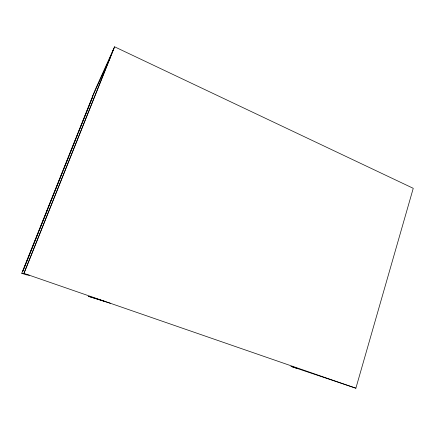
<?xml version="1.0" encoding="UTF-8"?>
<svg xmlns="http://www.w3.org/2000/svg" width="435" height="435" viewBox="0 0 435 435"><rect width="100%" height="100%" fill="white"/><g stroke="black" fill="none" stroke-linecap="round" stroke-linejoin="round"><path stroke-width="0.65" d="M297.6 368.641L290.933 366.341L355.879 388.199L413.25 188.317L114.595 46.801L95.249 89.648L92.253 97.125L110.164 57.654M29.297 275.224L26.133 274.8L21.75 273.283L92.785 95.956M69.888 153.62L46.806 211.241L53.358 195.054M70.062 153.191L82.057 123.23M82.558 121.979L92.307 97.636M22.995 270.864L25.507 264.594M26.013 263.338L38.574 231.969M39.074 230.719L46.866 211.269L22.745 271.494M53.864 193.792L55.125 190.644M55.631 189.383L61.188 175.512M61.688 174.25L62.955 171.096M63.456 169.835L69.013 155.964M69.518 154.702L70.274 152.815M70.448 152.38L75.984 138.558M76.489 137.302L77.745 134.165M78.251 132.903L79.507 129.766M80.007 128.51L92.84 96.472M113.774 48.622L23.903 273.359L355.879 388.199M114.595 46.801L24.001 273.359L21.75 273.283M105.335 301.537L88.408 296.327L110.321 303.26"/></g></svg>
